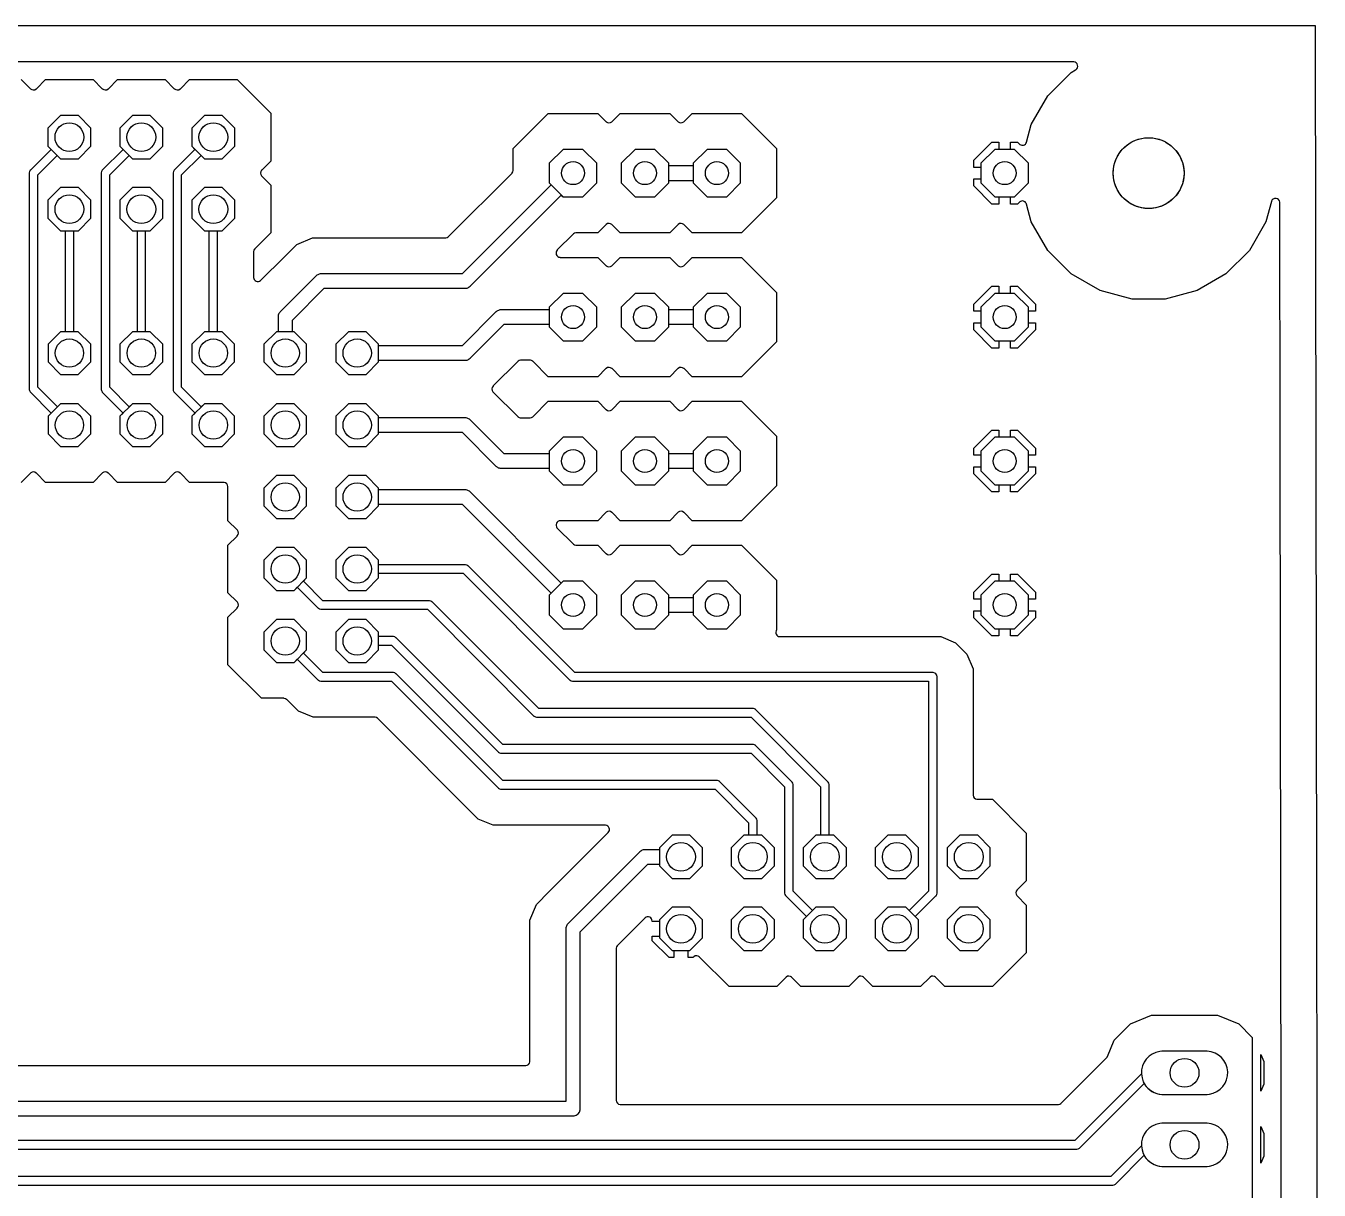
# Model space of a CAD drawing. Header units: millimetres. Extents: x -2.7 to 91.1, y 1.3 to 86.5.
# Drawn here: x 45.45 to 91.11, y 45.39 to 86.48 of the extents above; entities that cross this region are included whole.
import ezdxf

# ---------------------------------------------------------------- set-up
doc = ezdxf.new("R2010")
doc.units = ezdxf.units.MM

msp = doc.modelspace()

# ---------------------------------------------------------------- linework, layer by layer
at = {"layer": '16_copper'}
for points in [[(89.833, 5.709), (89.722, 80.236), (89.721, 80.247), (89.721, 80.258, 0.773609), (89.428, 80.291), (89.425, 80.284), (89.424, 80.282), (89.424, 80.28), (89.423, 80.276), (89.232, 79.564), (88.647, 78.551), (87.819, 77.723), (86.806, 77.138), (85.675, 76.835), (84.505, 76.835), (83.374, 77.138), (82.361, 77.723), (81.533, 78.551), (80.948, 79.564), (80.782, 80.184), (80.777, 80.196), (80.773, 80.208, 0.490285), (80.539, 80.263), (80.536, 80.26), (80.535, 80.259), (80.533, 80.258), (80.527, 80.252), (80.462, 80.188), (80.213, 80.188), (80.213, 80.442), (80.357, 80.442), (80.848, 80.933), (80.848, 81.627), (80.357, 82.118), (80.213, 82.118), (80.213, 82.372), (80.462, 82.372), (80.527, 82.308), (80.537, 82.3), (80.546, 82.291, 0.49028), (80.777, 82.361), (80.778, 82.365), (80.779, 82.366), (80.779, 82.368), (80.782, 82.376), (80.948, 82.996), (81.533, 84.009), (82.361, 84.837), (82.509, 84.923), (82.514, 84.926), (82.52, 84.929, 0.695633), (82.449, 85.206), (82.433, 85.207), (5.197, 85.207)], [(45.292, 84.582), (45.612, 84.261), (45.615, 84.259), (45.618, 84.256, 0.370187), (45.816, 84.251), (45.828, 84.261), (46.148, 84.582), (47.832, 84.582), (48.152, 84.261), (48.155, 84.259), (48.158, 84.256, 0.370187), (48.356, 84.251), (48.368, 84.261), (48.688, 84.582), (50.372, 84.582), (50.692, 84.261), (50.695, 84.259), (50.698, 84.256, 0.370187), (50.896, 84.251), (50.908, 84.261), (51.228, 84.582), (52.912, 84.582), (54.102, 83.392), (54.102, 81.708), (53.781, 81.388), (53.779, 81.385), (53.776, 81.382, 0.370187), (53.771, 81.184), (53.781, 81.172), (54.102, 80.852), (54.102, 79.168), (53.537, 78.603), (53.533, 78.599), (53.529, 78.595, 0.153125), (53.493, 78.511), (53.492, 78.496), (53.492, 77.606), (53.493, 77.604), (53.492, 77.602, 0.622974), (53.741, 77.487), (53.753, 77.498), (54.567, 78.312), (55.017, 78.762), (55.577, 78.994), (60.266, 78.994), (60.271, 78.995), (60.277, 78.994, 0.153128), (60.362, 79.028), (60.373, 79.039), (62.617, 81.282), (62.621, 81.287), (62.625, 81.291, 0.153125), (62.661, 81.375), (62.662, 81.39), (62.662, 82.153), (63.897, 83.388), (65.643, 83.388), (65.932, 83.099), (65.935, 83.097), (65.938, 83.094, 0.370187), (66.136, 83.089), (66.148, 83.099), (66.437, 83.388), (68.183, 83.388), (68.472, 83.099), (68.475, 83.097), (68.478, 83.094, 0.370187), (68.676, 83.089), (68.688, 83.099), (68.977, 83.388), (70.723, 83.388), (71.958, 82.153), (71.958, 80.407), (70.723, 79.172), (68.977, 79.172), (68.688, 79.461), (68.685, 79.463), (68.682, 79.466, 0.370187), (68.484, 79.471), (68.472, 79.461), (68.183, 79.172), (66.437, 79.172), (66.148, 79.461), (66.145, 79.463), (66.142, 79.466, 0.370187), (65.944, 79.471), (65.932, 79.461), (65.643, 79.172), (64.88, 79.172), (64.874, 79.171), (64.869, 79.171, 0.153128), (64.784, 79.138), (64.772, 79.127), (64.214, 78.568), (64.212, 78.567), (64.211, 78.566, 0.622974), (64.306, 78.309), (64.321, 78.308), (65.643, 78.308), (65.932, 78.019), (65.935, 78.017), (65.938, 78.014, 0.370187), (66.136, 78.009), (66.148, 78.019), (66.437, 78.308), (68.183, 78.308), (68.472, 78.019), (68.475, 78.017), (68.478, 78.014, 0.370187), (68.676, 78.009), (68.688, 78.019), (68.977, 78.308), (70.723, 78.308), (71.958, 77.073), (71.958, 75.327), (70.723, 74.092), (68.977, 74.092), (68.688, 74.381), (68.685, 74.383), (68.682, 74.386, 0.370187), (68.484, 74.391), (68.472, 74.381), (68.183, 74.092), (66.437, 74.092), (66.148, 74.381), (66.145, 74.383), (66.142, 74.386, 0.370187), (65.944, 74.391), (65.932, 74.381), (65.643, 74.092), (63.897, 74.092), (63.357, 74.631), (63.353, 74.635), (63.349, 74.639, 0.153125), (63.265, 74.675), (63.249, 74.676), (62.924, 74.676), (62.919, 74.675), (62.913, 74.676, 0.153128), (62.828, 74.642), (62.817, 74.631), (61.953, 73.768), (61.951, 73.765), (61.948, 73.762, 0.370187), (61.943, 73.564), (61.953, 73.552), (62.817, 72.689), (62.821, 72.685), (62.825, 72.681, 0.153125), (62.909, 72.645), (62.924, 72.644), (63.249, 72.644), (63.255, 72.645), (63.261, 72.644, 0.153128), (63.346, 72.678), (63.357, 72.689), (63.897, 73.228), (65.643, 73.228), (65.932, 72.939), (65.935, 72.937), (65.938, 72.934, 0.370187), (66.136, 72.929), (66.148, 72.939), (66.437, 73.228), (68.183, 73.228), (68.472, 72.939), (68.475, 72.937), (68.478, 72.934, 0.370187), (68.676, 72.929), (68.688, 72.939), (68.977, 73.228), (70.723, 73.228), (71.958, 71.993), (71.958, 70.247), (70.723, 69.012), (68.977, 69.012), (68.688, 69.301), (68.685, 69.303), (68.682, 69.306, 0.370187), (68.484, 69.311), (68.472, 69.301), (68.183, 69.012), (66.437, 69.012), (66.148, 69.301), (66.145, 69.303), (66.142, 69.306, 0.370187), (65.944, 69.311), (65.932, 69.301), (65.643, 69.012), (64.321, 69.012), (64.319, 69.012), (64.318, 69.012, 0.622974), (64.203, 68.763), (64.214, 68.752), (64.772, 68.193), (64.777, 68.189), (64.781, 68.185, 0.153125), (64.865, 68.149), (64.88, 68.148), (65.643, 68.148), (65.932, 67.859), (65.935, 67.857), (65.938, 67.854, 0.370187), (66.136, 67.849), (66.148, 67.859), (66.437, 68.148), (68.183, 68.148), (68.472, 67.859), (68.475, 67.857), (68.478, 67.854, 0.370187), (68.676, 67.849), (68.688, 67.859), (68.977, 68.148), (70.723, 68.148), (71.958, 66.913), (71.958, 65.163), (71.955, 65.159, 0.562975), (72.066, 64.923), (72.082, 64.922), (77.753, 64.922), (78.276, 64.706), (78.676, 64.306), (78.892, 63.783), (78.892, 59.334), (78.893, 59.331), (78.893, 59.327, 0.370187), (79.029, 59.183), (79.045, 59.182), (79.582, 59.182), (80.772, 57.992), (80.772, 56.308), (80.451, 55.988), (80.45, 55.986, 0.380847), (80.441, 55.784), (80.451, 55.772), (80.772, 55.452), (80.772, 53.768), (79.582, 52.578), (77.898, 52.578), (77.578, 52.899), (77.575, 52.901), (77.572, 52.904, 0.370187), (77.374, 52.909), (77.362, 52.899), (77.042, 52.578), (75.358, 52.578), (75.038, 52.899), (75.035, 52.901), (75.032, 52.904, 0.370187), (74.834, 52.909), (74.822, 52.899), (74.502, 52.578), (72.818, 52.578), (72.498, 52.899), (72.495, 52.901), (72.492, 52.904, 0.370187), (72.294, 52.909), (72.282, 52.899), (71.962, 52.578), (70.278, 52.578), (69.239, 53.617), (69.236, 53.619), (69.234, 53.622, 0.370183), (69.035, 53.627), (69.024, 53.617), (69.001, 53.594), (68.834, 53.594), (68.834, 53.848), (68.896, 53.848), (69.342, 54.294), (69.342, 54.926), (68.896, 55.372), (68.264, 55.372), (67.818, 54.926), (67.818, 54.864), (67.564, 54.864), (67.564, 54.881, 0.631683), (67.315, 54.999), (67.304, 54.989), (66.339, 54.023), (66.335, 54.019), (66.331, 54.015, 0.153125), (66.295, 53.931), (66.294, 53.916), (66.294, 48.565), (66.294, 48.561), (66.294, 48.557, 0.370187), (66.431, 48.413), (66.446, 48.412), (81.898, 48.412), (81.903, 48.413), (81.909, 48.413, 0.153128), (81.994, 48.447), (82.005, 48.457), (83.604, 50.055), (83.608, 50.06), (83.613, 50.065, 0.050691), (83.63, 50.09), (83.637, 50.105), (83.875, 50.681), (84.447, 51.253), (85.194, 51.562), (87.526, 51.562), (88.273, 51.253), (88.748, 50.778), (88.748, 40.662)], [(17.477, 49.784), (63.094, 49.784), (63.097, 49.784), (63.101, 49.784, 0.370187), (63.245, 49.921), (63.246, 49.936), (63.246, 54.913), (63.478, 55.473), (63.928, 55.923), (66.012, 58.007), (66.013, 58.009), (66.015, 58.01, 0.622974), (65.92, 58.267), (65.904, 58.268), (61.947, 58.268), (61.424, 58.484), (57.875, 62.033), (57.871, 62.037), (57.867, 62.041, 0.153125), (57.783, 62.077), (57.768, 62.078), (55.597, 62.078), (55.074, 62.294), (54.667, 62.701), (54.663, 62.705), (54.659, 62.709, 0.153125), (54.575, 62.745), (54.559, 62.746), (53.772, 62.746), (52.586, 63.932), (52.586, 65.608), (52.91, 65.932), (52.912, 65.935), (52.915, 65.938, 0.370187), (52.92, 66.136), (52.91, 66.148), (52.586, 66.472), (52.586, 68.148), (52.91, 68.472), (52.912, 68.475), (52.915, 68.478, 0.370187), (52.92, 68.676), (52.91, 68.688), (52.586, 69.012), (52.586, 70.214), (52.586, 70.217), (52.586, 70.221, 0.370187), (52.449, 70.365), (52.434, 70.366), (51.232, 70.366), (50.908, 70.69), (50.905, 70.692), (50.902, 70.695, 0.370187), (50.704, 70.7), (50.692, 70.69), (50.368, 70.366), (48.692, 70.366), (48.368, 70.69), (48.365, 70.692), (48.362, 70.695, 0.370187), (48.164, 70.7), (48.152, 70.69), (47.828, 70.366), (46.152, 70.366), (45.828, 70.69), (45.825, 70.692), (45.822, 70.695, 0.370187), (45.624, 70.7), (45.612, 70.69), (45.288, 70.366)], [(17.885, 48.006), (64.77, 48.006), (64.79, 48.008), (64.809, 48.009, 0.325016), (65.021, 48.22), (65.024, 48.26, 0.00044), (65.024, 48.26), (65.024, 54.505), (67.415, 56.896), (67.818, 56.896), (67.818, 56.834), (68.264, 56.388), (68.896, 56.388), (69.342, 56.834), (69.342, 57.466), (68.896, 57.912), (68.264, 57.912), (67.818, 57.466), (67.818, 57.404), (67.31, 57.404), (67.291, 57.402), (67.271, 57.401, 0.118891), (67.161, 57.356), (67.131, 57.33), (67.13, 57.33), (67.13, 57.33), (64.59, 54.79), (64.578, 54.775), (64.565, 54.76, 0.118893), (64.519, 54.65), (64.516, 54.61, 0.000218), (64.516, 54.61), (64.516, 48.514), (17.78, 48.514)], [(32.194, 46.838), (82.55, 46.838), (82.556, 46.838), (82.561, 46.838, 0.153128), (82.646, 46.872), (82.658, 46.882), (84.933, 49.158), (84.944, 49.138, 0.250487), (85.561, 48.768), (87.159, 48.768), (87.234, 48.775, 0.906347), (87.159, 50.292), (85.561, 50.292), (85.486, 50.285, 0.385742), (84.836, 49.493), (84.836, 49.492), (82.487, 47.142), (32.131, 47.142)], [(32.702, 45.568), (83.82, 45.568), (83.826, 45.568), (83.831, 45.568, 0.153128), (83.916, 45.602), (83.928, 45.612), (84.933, 46.618), (84.944, 46.598, 0.250487), (85.561, 46.228), (87.159, 46.228), (87.234, 46.235, 0.906347), (87.159, 47.752), (85.561, 47.752), (85.486, 47.745, 0.385742), (84.836, 46.953), (84.836, 46.952), (83.757, 45.872), (32.639, 45.872)]]:
    msp.add_lwpolyline(points, format="xyb", dxfattribs=at)
for points in [[(47.744, 72.078), (47.744, 72.702), (47.302, 73.144), (46.678, 73.144), (46.565, 73.031), (45.872, 73.723), (45.872, 81.217), (46.559, 81.903), (46.674, 81.788), (47.306, 81.788), (47.752, 82.234), (47.752, 82.866), (47.306, 83.312), (46.674, 83.312), (46.228, 82.866), (46.228, 82.234), (46.343, 82.119), (45.612, 81.388), (45.609, 81.383), (45.604, 81.379, 0.153125), (45.568, 81.296), (45.568, 81.28), (45.568, 73.66), (45.568, 73.654), (45.568, 73.649, 0.153128), (45.602, 73.564), (45.612, 73.552), (46.349, 72.815), (46.236, 72.702), (46.236, 72.078), (46.678, 71.636), (47.302, 71.636)], [(50.284, 72.078), (50.284, 72.702), (49.842, 73.144), (49.218, 73.144), (49.105, 73.031), (48.412, 73.723), (48.412, 81.217), (49.099, 81.903), (49.214, 81.788), (49.846, 81.788), (50.292, 82.234), (50.292, 82.866), (49.846, 83.312), (49.214, 83.312), (48.768, 82.866), (48.768, 82.234), (48.883, 82.119), (48.152, 81.388), (48.149, 81.383), (48.144, 81.379, 0.153125), (48.108, 81.296), (48.108, 81.28), (48.108, 73.66), (48.108, 73.654), (48.108, 73.649, 0.153128), (48.142, 73.564), (48.152, 73.552), (48.889, 72.815), (48.776, 72.702), (48.776, 72.078), (49.218, 71.636), (49.842, 71.636)], [(52.824, 72.078), (52.824, 72.702), (52.382, 73.144), (51.758, 73.144), (51.645, 73.031), (50.952, 73.723), (50.952, 81.217), (51.639, 81.903), (51.754, 81.788), (52.386, 81.788), (52.832, 82.234), (52.832, 82.866), (52.386, 83.312), (51.754, 83.312), (51.308, 82.866), (51.308, 82.234), (51.423, 82.119), (50.692, 81.388), (50.689, 81.383), (50.684, 81.379, 0.153125), (50.648, 81.296), (50.648, 81.28), (50.648, 73.66), (50.648, 73.654), (50.648, 73.649, 0.153128), (50.682, 73.564), (50.692, 73.552), (51.429, 72.815), (51.316, 72.702), (51.316, 72.078), (51.758, 71.636), (52.382, 71.636)], [(55.861, 77.722), (55.841, 77.721, 0.118891), (55.731, 77.676), (55.701, 77.65), (55.7, 77.65), (55.7, 77.65), (54.43, 76.38), (54.418, 76.365), (54.405, 76.35, 0.118893), (54.359, 76.24), (54.356, 76.2, 0.000218), (54.356, 76.2), (54.356, 75.684), (54.298, 75.684), (53.856, 75.242), (53.856, 74.618), (54.298, 74.176), (54.922, 74.176), (55.364, 74.618), (55.364, 75.242), (54.922, 75.684), (54.864, 75.684), (54.864, 76.095), (55.985, 77.216), (60.96, 77.216), (60.979, 77.218), (60.999, 77.219, 0.118891), (61.109, 77.264), (61.139, 77.29), (61.14, 77.29), (61.14, 77.29), (64.357, 80.508), (64.423, 80.442), (65.117, 80.442), (65.608, 80.933), (65.608, 81.627), (65.117, 82.118), (64.423, 82.118), (63.932, 81.627), (63.932, 80.933), (63.998, 80.867), (60.855, 77.724), (55.88, 77.724)], [(62.211, 76.452), (62.191, 76.451, 0.118891), (62.081, 76.406), (62.051, 76.38), (62.05, 76.38), (62.05, 76.38), (60.855, 75.184), (57.904, 75.184), (57.904, 75.242), (57.462, 75.684), (56.838, 75.684), (56.396, 75.242), (56.396, 74.618), (56.838, 74.176), (57.462, 74.176), (57.904, 74.618), (57.904, 74.676), (60.96, 74.676), (60.979, 74.678), (60.999, 74.679, 0.118891), (61.109, 74.724), (61.139, 74.75), (61.14, 74.75), (61.14, 74.75), (62.335, 75.946), (63.932, 75.946), (63.932, 75.853), (64.423, 75.362), (65.117, 75.362), (65.608, 75.853), (65.608, 76.547), (65.117, 77.038), (64.423, 77.038), (63.932, 76.547), (63.932, 76.454), (62.23, 76.454)], [(65.608, 70.773), (65.608, 71.467), (65.117, 71.958), (64.423, 71.958), (63.932, 71.467), (63.932, 71.374), (62.335, 71.374), (61.14, 72.57), (61.125, 72.582), (61.11, 72.595, 0.118893), (61, 72.641), (60.96, 72.644, 0.000218), (60.96, 72.644), (57.904, 72.644), (57.904, 72.702), (57.462, 73.144), (56.838, 73.144), (56.396, 72.702), (56.396, 72.078), (56.838, 71.636), (57.462, 71.636), (57.904, 72.078), (57.904, 72.136), (60.855, 72.136), (62.05, 70.94), (62.065, 70.928), (62.08, 70.915, 0.118893), (62.19, 70.869), (62.23, 70.866, 0.000218), (62.23, 70.866), (63.932, 70.866), (63.932, 70.773), (64.423, 70.282), (65.117, 70.282)], [(65.608, 65.693), (65.608, 66.387), (65.117, 66.878), (64.423, 66.878), (64.357, 66.812), (61.14, 70.03), (61.125, 70.042), (61.11, 70.055, 0.118893), (61, 70.101), (60.96, 70.104, 0.000218), (60.96, 70.104), (57.904, 70.104), (57.904, 70.162), (57.462, 70.604), (56.838, 70.604), (56.396, 70.162), (56.396, 69.538), (56.838, 69.096), (57.462, 69.096), (57.904, 69.538), (57.904, 69.596), (60.855, 69.596), (63.998, 66.453), (63.932, 66.387), (63.932, 65.693), (64.423, 65.202), (65.117, 65.202)], [(74.422, 56.834), (74.422, 57.466), (73.976, 57.912), (73.812, 57.912), (73.812, 59.69), (73.812, 59.696), (73.812, 59.701, 0.153128), (73.778, 59.786), (73.768, 59.798), (71.228, 62.338), (71.223, 62.341), (71.219, 62.346, 0.153125), (71.136, 62.382), (71.12, 62.382), (63.563, 62.382), (59.798, 66.148), (59.793, 66.151), (59.789, 66.156, 0.153125), (59.706, 66.192), (59.69, 66.192), (55.943, 66.192), (55.251, 66.885), (55.364, 66.998), (55.364, 67.622), (54.922, 68.064), (54.298, 68.064), (53.856, 67.622), (53.856, 66.998), (54.298, 66.556), (54.922, 66.556), (55.035, 66.669), (55.772, 65.932), (55.777, 65.929), (55.781, 65.924, 0.153125), (55.864, 65.888), (55.88, 65.888), (59.627, 65.888), (63.392, 62.122), (63.397, 62.119), (63.401, 62.114, 0.153125), (63.484, 62.078), (63.5, 62.078), (71.057, 62.078), (73.508, 59.627), (73.508, 57.912), (73.344, 57.912), (72.898, 57.466), (72.898, 56.834), (73.344, 56.388), (73.976, 56.388)], [(76.962, 54.294), (76.962, 54.926), (76.847, 55.041), (77.578, 55.772), (77.581, 55.777), (77.586, 55.781, 0.153125), (77.622, 55.864), (77.622, 55.88), (77.622, 63.5), (77.622, 63.504), (77.622, 63.508, 0.370187), (77.486, 63.652), (77.47, 63.652), (64.833, 63.652), (61.068, 67.418), (61.063, 67.421), (61.059, 67.426, 0.153125), (60.976, 67.462), (60.96, 67.462), (57.904, 67.462), (57.904, 67.622), (57.462, 68.064), (56.838, 68.064), (56.396, 67.622), (56.396, 66.998), (56.838, 66.556), (57.462, 66.556), (57.904, 66.998), (57.904, 67.158), (60.897, 67.158), (64.662, 63.392), (64.667, 63.389), (64.671, 63.384, 0.153125), (64.754, 63.348), (64.77, 63.348), (77.318, 63.348), (77.318, 55.943), (76.631, 55.257), (76.516, 55.372), (75.884, 55.372), (75.438, 54.926), (75.438, 54.294), (75.884, 53.848), (76.516, 53.848)], [(71.882, 56.834), (71.882, 57.466), (71.436, 57.912), (71.272, 57.912), (71.272, 58.42), (71.272, 58.426), (71.272, 58.431, 0.153128), (71.238, 58.516), (71.228, 58.528), (69.958, 59.798), (69.953, 59.801), (69.949, 59.806, 0.153125), (69.866, 59.842), (69.85, 59.842), (62.293, 59.842), (58.528, 63.608), (58.523, 63.611), (58.519, 63.616, 0.153125), (58.436, 63.652), (58.42, 63.652), (55.943, 63.652), (55.251, 64.345), (55.364, 64.458), (55.364, 65.082), (54.922, 65.524), (54.298, 65.524), (53.856, 65.082), (53.856, 64.458), (54.298, 64.016), (54.922, 64.016), (55.035, 64.129), (55.772, 63.392), (55.777, 63.389), (55.781, 63.384, 0.153125), (55.864, 63.348), (55.88, 63.348), (58.357, 63.348), (62.122, 59.582), (62.127, 59.579), (62.131, 59.574, 0.153125), (62.214, 59.538), (62.23, 59.538), (69.787, 59.538), (70.968, 58.357), (70.968, 57.912), (70.804, 57.912), (70.358, 57.466), (70.358, 56.834), (70.804, 56.388), (71.436, 56.388)], [(74.422, 54.294), (74.422, 54.926), (73.976, 55.372), (73.344, 55.372), (73.229, 55.257), (72.542, 55.943), (72.542, 59.69), (72.542, 59.696), (72.542, 59.701, 0.153128), (72.508, 59.786), (72.498, 59.798), (71.228, 61.068), (71.223, 61.071), (71.219, 61.076, 0.153125), (71.136, 61.112), (71.12, 61.112), (62.293, 61.112), (58.528, 64.878), (58.523, 64.881), (58.519, 64.886, 0.153125), (58.436, 64.922), (58.42, 64.922), (57.904, 64.922), (57.904, 65.082), (57.462, 65.524), (56.838, 65.524), (56.396, 65.082), (56.396, 64.458), (56.838, 64.016), (57.462, 64.016), (57.904, 64.458), (57.904, 64.618), (58.357, 64.618), (62.122, 60.852), (62.127, 60.849), (62.131, 60.844, 0.153125), (62.214, 60.808), (62.23, 60.808), (71.057, 60.808), (72.238, 59.627), (72.238, 55.88), (72.238, 55.874), (72.238, 55.869, 0.153128), (72.272, 55.784), (72.282, 55.772), (73.013, 55.041), (72.898, 54.926), (72.898, 54.294), (73.344, 53.848), (73.976, 53.848)]]:
    msp.add_lwpolyline(points, format="xyb", close=True, dxfattribs=at)
for points in [[(78.918, 81.483), (78.918, 81.732), (79.558, 82.372), (79.807, 82.372), (79.807, 82.118), (79.663, 82.118), (79.172, 81.627), (79.172, 81.483)], [(68.148, 80.933), (68.148, 81.026), (69.012, 81.026), (69.012, 80.933), (69.503, 80.442), (70.197, 80.442), (70.688, 80.933), (70.688, 81.627), (70.197, 82.118), (69.503, 82.118), (69.012, 81.627), (69.012, 81.534), (68.148, 81.534), (68.148, 81.627), (67.657, 82.118), (66.963, 82.118), (66.472, 81.627), (66.472, 80.933), (66.963, 80.442), (67.657, 80.442)], [(79.558, 80.188), (78.918, 80.828), (78.918, 81.077), (79.172, 81.077), (79.172, 80.933), (79.663, 80.442), (79.807, 80.442), (79.807, 80.188)], [(47.744, 74.618), (47.744, 75.242), (47.302, 75.684), (47.142, 75.684), (47.142, 79.248), (47.306, 79.248), (47.752, 79.694), (47.752, 80.326), (47.306, 80.772), (46.674, 80.772), (46.228, 80.326), (46.228, 79.694), (46.674, 79.248), (46.838, 79.248), (46.838, 75.684), (46.678, 75.684), (46.236, 75.242), (46.236, 74.618), (46.678, 74.176), (47.302, 74.176)], [(50.284, 74.618), (50.284, 75.242), (49.842, 75.684), (49.682, 75.684), (49.682, 79.248), (49.846, 79.248), (50.292, 79.694), (50.292, 80.326), (49.846, 80.772), (49.214, 80.772), (48.768, 80.326), (48.768, 79.694), (49.214, 79.248), (49.378, 79.248), (49.378, 75.684), (49.218, 75.684), (48.776, 75.242), (48.776, 74.618), (49.218, 74.176), (49.842, 74.176)], [(52.824, 74.618), (52.824, 75.242), (52.382, 75.684), (52.222, 75.684), (52.222, 79.248), (52.386, 79.248), (52.832, 79.694), (52.832, 80.326), (52.386, 80.772), (51.754, 80.772), (51.308, 80.326), (51.308, 79.694), (51.754, 79.248), (51.918, 79.248), (51.918, 75.684), (51.758, 75.684), (51.316, 75.242), (51.316, 74.618), (51.758, 74.176), (52.382, 74.176)], [(78.918, 76.403), (78.918, 76.652), (79.558, 77.292), (79.807, 77.292), (79.807, 77.038), (79.663, 77.038), (79.172, 76.547), (79.172, 76.403)], [(80.848, 76.403), (80.848, 76.547), (80.357, 77.038), (80.213, 77.038), (80.213, 77.292), (80.462, 77.292), (81.102, 76.652), (81.102, 76.403)], [(68.148, 75.853), (68.148, 75.946), (69.012, 75.946), (69.012, 75.853), (69.503, 75.362), (70.197, 75.362), (70.688, 75.853), (70.688, 76.547), (70.197, 77.038), (69.503, 77.038), (69.012, 76.547), (69.012, 76.454), (68.148, 76.454), (68.148, 76.547), (67.657, 77.038), (66.963, 77.038), (66.472, 76.547), (66.472, 75.853), (66.963, 75.362), (67.657, 75.362)], [(79.558, 75.108), (78.918, 75.748), (78.918, 75.997), (79.172, 75.997), (79.172, 75.853), (79.663, 75.362), (79.807, 75.362), (79.807, 75.108)], [(80.213, 75.108), (80.213, 75.362), (80.357, 75.362), (80.848, 75.853), (80.848, 75.997), (81.102, 75.997), (81.102, 75.748), (80.462, 75.108)], [(55.364, 72.078), (55.364, 72.702), (54.922, 73.144), (54.298, 73.144), (53.856, 72.702), (53.856, 72.078), (54.298, 71.636), (54.922, 71.636)], [(78.918, 71.323), (78.918, 71.572), (79.558, 72.212), (79.807, 72.212), (79.807, 71.958), (79.663, 71.958), (79.172, 71.467), (79.172, 71.323)], [(80.848, 71.323), (80.848, 71.467), (80.357, 71.958), (80.213, 71.958), (80.213, 72.212), (80.462, 72.212), (81.102, 71.572), (81.102, 71.323)], [(68.148, 70.773), (68.148, 70.866), (69.012, 70.866), (69.012, 70.773), (69.503, 70.282), (70.197, 70.282), (70.688, 70.773), (70.688, 71.467), (70.197, 71.958), (69.503, 71.958), (69.012, 71.467), (69.012, 71.374), (68.148, 71.374), (68.148, 71.467), (67.657, 71.958), (66.963, 71.958), (66.472, 71.467), (66.472, 70.773), (66.963, 70.282), (67.657, 70.282)], [(79.558, 70.028), (78.918, 70.668), (78.918, 70.917), (79.172, 70.917), (79.172, 70.773), (79.663, 70.282), (79.807, 70.282), (79.807, 70.028)], [(80.213, 70.028), (80.213, 70.282), (80.357, 70.282), (80.848, 70.773), (80.848, 70.917), (81.102, 70.917), (81.102, 70.668), (80.462, 70.028)], [(55.364, 69.538), (55.364, 70.162), (54.922, 70.604), (54.298, 70.604), (53.856, 70.162), (53.856, 69.538), (54.298, 69.096), (54.922, 69.096)], [(78.918, 66.243), (78.918, 66.492), (79.558, 67.132), (79.807, 67.132), (79.807, 66.878), (79.663, 66.878), (79.172, 66.387), (79.172, 66.243)], [(80.848, 66.243), (80.848, 66.387), (80.357, 66.878), (80.213, 66.878), (80.213, 67.132), (80.462, 67.132), (81.102, 66.492), (81.102, 66.243)], [(68.148, 65.693), (68.148, 65.786), (69.012, 65.786), (69.012, 65.693), (69.503, 65.202), (70.197, 65.202), (70.688, 65.693), (70.688, 66.387), (70.197, 66.878), (69.503, 66.878), (69.012, 66.387), (69.012, 66.294), (68.148, 66.294), (68.148, 66.387), (67.657, 66.878), (66.963, 66.878), (66.472, 66.387), (66.472, 65.693), (66.963, 65.202), (67.657, 65.202)], [(79.558, 64.948), (78.918, 65.588), (78.918, 65.837), (79.172, 65.837), (79.172, 65.693), (79.663, 65.202), (79.807, 65.202), (79.807, 64.948)], [(80.213, 64.948), (80.213, 65.202), (80.357, 65.202), (80.848, 65.693), (80.848, 65.837), (81.102, 65.837), (81.102, 65.588), (80.462, 64.948)], [(76.962, 56.834), (76.962, 57.466), (76.516, 57.912), (75.884, 57.912), (75.438, 57.466), (75.438, 56.834), (75.884, 56.388), (76.516, 56.388)], [(79.502, 56.834), (79.502, 57.466), (79.056, 57.912), (78.424, 57.912), (77.978, 57.466), (77.978, 56.834), (78.424, 56.388), (79.056, 56.388)], [(71.882, 54.294), (71.882, 54.926), (71.436, 55.372), (70.804, 55.372), (70.358, 54.926), (70.358, 54.294), (70.804, 53.848), (71.436, 53.848)], [(79.502, 54.294), (79.502, 54.926), (79.056, 55.372), (78.424, 55.372), (77.978, 54.926), (77.978, 54.294), (78.424, 53.848), (79.056, 53.848)], [(68.159, 53.594), (67.564, 54.189), (67.564, 54.356), (67.818, 54.356), (67.818, 54.294), (68.264, 53.848), (68.326, 53.848), (68.326, 53.594)], [(89.052, 50.179), (89.154, 49.934), (89.154, 49.126), (89.052, 48.881)], [(89.052, 47.639), (89.154, 47.394), (89.154, 46.586), (89.052, 46.341)]]:
    msp.add_lwpolyline(points, close=True, dxfattribs=at)
at = {"layer": '1_copper'}
for points in [[(47.752, 82.234), (47.752, 82.866), (47.306, 83.312), (46.674, 83.312), (46.228, 82.866), (46.228, 82.234), (46.674, 81.788), (47.306, 81.788)], [(50.292, 82.234), (50.292, 82.866), (49.846, 83.312), (49.214, 83.312), (48.768, 82.866), (48.768, 82.234), (49.214, 81.788), (49.846, 81.788)], [(52.832, 82.234), (52.832, 82.866), (52.386, 83.312), (51.754, 83.312), (51.308, 82.866), (51.308, 82.234), (51.754, 81.788), (52.386, 81.788)], [(65.608, 80.933), (65.608, 81.627), (65.117, 82.118), (64.423, 82.118), (63.932, 81.627), (63.932, 80.933), (64.423, 80.442), (65.117, 80.442)], [(68.148, 80.933), (68.148, 81.627), (67.657, 82.118), (66.963, 82.118), (66.472, 81.627), (66.472, 80.933), (66.963, 80.442), (67.657, 80.442)], [(70.688, 80.933), (70.688, 81.627), (70.197, 82.118), (69.503, 82.118), (69.012, 81.627), (69.012, 80.933), (69.503, 80.442), (70.197, 80.442)], [(80.848, 80.933), (80.848, 81.627), (80.357, 82.118), (79.663, 82.118), (79.172, 81.627), (79.172, 80.933), (79.663, 80.442), (80.357, 80.442)], [(47.752, 79.694), (47.752, 80.326), (47.306, 80.772), (46.674, 80.772), (46.228, 80.326), (46.228, 79.694), (46.674, 79.248), (47.306, 79.248)], [(50.292, 79.694), (50.292, 80.326), (49.846, 80.772), (49.214, 80.772), (48.768, 80.326), (48.768, 79.694), (49.214, 79.248), (49.846, 79.248)], [(52.832, 79.694), (52.832, 80.326), (52.386, 80.772), (51.754, 80.772), (51.308, 80.326), (51.308, 79.694), (51.754, 79.248), (52.386, 79.248)], [(65.608, 75.853), (65.608, 76.547), (65.117, 77.038), (64.423, 77.038), (63.932, 76.547), (63.932, 75.853), (64.423, 75.362), (65.117, 75.362)], [(68.148, 75.853), (68.148, 76.547), (67.657, 77.038), (66.963, 77.038), (66.472, 76.547), (66.472, 75.853), (66.963, 75.362), (67.657, 75.362)], [(70.688, 75.853), (70.688, 76.547), (70.197, 77.038), (69.503, 77.038), (69.012, 76.547), (69.012, 75.853), (69.503, 75.362), (70.197, 75.362)], [(80.848, 75.853), (80.848, 76.547), (80.357, 77.038), (79.663, 77.038), (79.172, 76.547), (79.172, 75.853), (79.663, 75.362), (80.357, 75.362)], [(47.744, 74.618), (47.744, 75.242), (47.302, 75.684), (46.678, 75.684), (46.236, 75.242), (46.236, 74.618), (46.678, 74.176), (47.302, 74.176)], [(50.284, 74.618), (50.284, 75.242), (49.842, 75.684), (49.218, 75.684), (48.776, 75.242), (48.776, 74.618), (49.218, 74.176), (49.842, 74.176)], [(52.824, 74.618), (52.824, 75.242), (52.382, 75.684), (51.758, 75.684), (51.316, 75.242), (51.316, 74.618), (51.758, 74.176), (52.382, 74.176)], [(55.364, 74.618), (55.364, 75.242), (54.922, 75.684), (54.298, 75.684), (53.856, 75.242), (53.856, 74.618), (54.298, 74.176), (54.922, 74.176)], [(57.904, 74.618), (57.904, 75.242), (57.462, 75.684), (56.838, 75.684), (56.396, 75.242), (56.396, 74.618), (56.838, 74.176), (57.462, 74.176)], [(47.744, 72.078), (47.744, 72.702), (47.302, 73.144), (46.678, 73.144), (46.236, 72.702), (46.236, 72.078), (46.678, 71.636), (47.302, 71.636)], [(50.284, 72.078), (50.284, 72.702), (49.842, 73.144), (49.218, 73.144), (48.776, 72.702), (48.776, 72.078), (49.218, 71.636), (49.842, 71.636)], [(52.824, 72.078), (52.824, 72.702), (52.382, 73.144), (51.758, 73.144), (51.316, 72.702), (51.316, 72.078), (51.758, 71.636), (52.382, 71.636)], [(55.364, 72.078), (55.364, 72.702), (54.922, 73.144), (54.298, 73.144), (53.856, 72.702), (53.856, 72.078), (54.298, 71.636), (54.922, 71.636)], [(57.904, 72.078), (57.904, 72.702), (57.462, 73.144), (56.838, 73.144), (56.396, 72.702), (56.396, 72.078), (56.838, 71.636), (57.462, 71.636)], [(65.608, 70.773), (65.608, 71.467), (65.117, 71.958), (64.423, 71.958), (63.932, 71.467), (63.932, 70.773), (64.423, 70.282), (65.117, 70.282)], [(68.148, 70.773), (68.148, 71.467), (67.657, 71.958), (66.963, 71.958), (66.472, 71.467), (66.472, 70.773), (66.963, 70.282), (67.657, 70.282)], [(70.688, 70.773), (70.688, 71.467), (70.197, 71.958), (69.503, 71.958), (69.012, 71.467), (69.012, 70.773), (69.503, 70.282), (70.197, 70.282)], [(80.848, 70.773), (80.848, 71.467), (80.357, 71.958), (79.663, 71.958), (79.172, 71.467), (79.172, 70.773), (79.663, 70.282), (80.357, 70.282)], [(55.364, 69.538), (55.364, 70.162), (54.922, 70.604), (54.298, 70.604), (53.856, 70.162), (53.856, 69.538), (54.298, 69.096), (54.922, 69.096)], [(57.904, 69.538), (57.904, 70.162), (57.462, 70.604), (56.838, 70.604), (56.396, 70.162), (56.396, 69.538), (56.838, 69.096), (57.462, 69.096)], [(55.364, 66.998), (55.364, 67.622), (54.922, 68.064), (54.298, 68.064), (53.856, 67.622), (53.856, 66.998), (54.298, 66.556), (54.922, 66.556)], [(57.904, 66.998), (57.904, 67.622), (57.462, 68.064), (56.838, 68.064), (56.396, 67.622), (56.396, 66.998), (56.838, 66.556), (57.462, 66.556)], [(65.608, 65.693), (65.608, 66.387), (65.117, 66.878), (64.423, 66.878), (63.932, 66.387), (63.932, 65.693), (64.423, 65.202), (65.117, 65.202)], [(68.148, 65.693), (68.148, 66.387), (67.657, 66.878), (66.963, 66.878), (66.472, 66.387), (66.472, 65.693), (66.963, 65.202), (67.657, 65.202)], [(70.688, 65.693), (70.688, 66.387), (70.197, 66.878), (69.503, 66.878), (69.012, 66.387), (69.012, 65.693), (69.503, 65.202), (70.197, 65.202)], [(80.848, 65.693), (80.848, 66.387), (80.357, 66.878), (79.663, 66.878), (79.172, 66.387), (79.172, 65.693), (79.663, 65.202), (80.357, 65.202)], [(55.364, 64.458), (55.364, 65.082), (54.922, 65.524), (54.298, 65.524), (53.856, 65.082), (53.856, 64.458), (54.298, 64.016), (54.922, 64.016)], [(57.904, 64.458), (57.904, 65.082), (57.462, 65.524), (56.838, 65.524), (56.396, 65.082), (56.396, 64.458), (56.838, 64.016), (57.462, 64.016)], [(69.342, 56.834), (69.342, 57.466), (68.896, 57.912), (68.264, 57.912), (67.818, 57.466), (67.818, 56.834), (68.264, 56.388), (68.896, 56.388)], [(71.882, 56.834), (71.882, 57.466), (71.436, 57.912), (70.804, 57.912), (70.358, 57.466), (70.358, 56.834), (70.804, 56.388), (71.436, 56.388)], [(74.422, 56.834), (74.422, 57.466), (73.976, 57.912), (73.344, 57.912), (72.898, 57.466), (72.898, 56.834), (73.344, 56.388), (73.976, 56.388)], [(76.962, 56.834), (76.962, 57.466), (76.516, 57.912), (75.884, 57.912), (75.438, 57.466), (75.438, 56.834), (75.884, 56.388), (76.516, 56.388)], [(79.502, 56.834), (79.502, 57.466), (79.056, 57.912), (78.424, 57.912), (77.978, 57.466), (77.978, 56.834), (78.424, 56.388), (79.056, 56.388)], [(69.342, 54.294), (69.342, 54.926), (68.896, 55.372), (68.264, 55.372), (67.818, 54.926), (67.818, 54.294), (68.264, 53.848), (68.896, 53.848)], [(71.882, 54.294), (71.882, 54.926), (71.436, 55.372), (70.804, 55.372), (70.358, 54.926), (70.358, 54.294), (70.804, 53.848), (71.436, 53.848)], [(74.422, 54.294), (74.422, 54.926), (73.976, 55.372), (73.344, 55.372), (72.898, 54.926), (72.898, 54.294), (73.344, 53.848), (73.976, 53.848)], [(76.962, 54.294), (76.962, 54.926), (76.516, 55.372), (75.884, 55.372), (75.438, 54.926), (75.438, 54.294), (75.884, 53.848), (76.516, 53.848)], [(79.502, 54.294), (79.502, 54.926), (79.056, 55.372), (78.424, 55.372), (77.978, 54.926), (77.978, 54.294), (78.424, 53.848), (79.056, 53.848)]]:
    msp.add_lwpolyline(points, close=True, dxfattribs=at)
for points in [[(87.234, 48.775, 0.906347), (87.159, 50.292), (85.561, 50.292), (85.486, 50.285, 0.906347), (85.561, 48.768), (87.159, 48.768)], [(87.234, 46.235, 0.906347), (87.159, 47.752), (85.561, 47.752), (85.486, 47.745, 0.906347), (85.561, 46.228), (87.159, 46.228)]]:
    msp.add_lwpolyline(points, format="xyb", close=True, dxfattribs=at)
at = {"layer": 'drills_NPTH'}
msp.add_circle((85.09, 81.28), 1.25, dxfattribs=at)
at = {"layer": 'drills_PTH'}
for centre, radius in [((46.99, 82.55), 0.508), ((49.53, 82.55), 0.508), ((52.07, 82.55), 0.508), ((64.77, 81.28), 0.406), ((67.31, 81.28), 0.406), ((69.85, 81.28), 0.406), ((80.01, 81.28), 0.406), ((46.99, 80.01), 0.508), ((49.53, 80.01), 0.508), ((52.07, 80.01), 0.508), ((64.77, 76.2), 0.406), ((67.31, 76.2), 0.406), ((69.85, 76.2), 0.406), ((80.01, 76.2), 0.406), ((46.99, 74.93), 0.5), ((49.53, 74.93), 0.5), ((52.07, 74.93), 0.5), ((54.61, 74.93), 0.5), ((57.15, 74.93), 0.5), ((46.99, 72.39), 0.5), ((49.53, 72.39), 0.5), ((52.07, 72.39), 0.5), ((54.61, 72.39), 0.5), ((57.15, 72.39), 0.5), ((64.77, 71.12), 0.406), ((67.31, 71.12), 0.406), ((69.85, 71.12), 0.406), ((80.01, 71.12), 0.406), ((54.61, 69.85), 0.5), ((57.15, 69.85), 0.5), ((54.61, 67.31), 0.5), ((57.15, 67.31), 0.5), ((64.77, 66.04), 0.406), ((67.31, 66.04), 0.406), ((69.85, 66.04), 0.406), ((80.01, 66.04), 0.406), ((54.61, 64.77), 0.5), ((57.15, 64.77), 0.5), ((68.58, 57.15), 0.508), ((71.12, 57.15), 0.508), ((73.66, 57.15), 0.508), ((76.2, 57.15), 0.508), ((78.74, 57.15), 0.508), ((68.58, 54.61), 0.508), ((71.12, 54.61), 0.508), ((73.66, 54.61), 0.508), ((76.2, 54.61), 0.508), ((78.74, 54.61), 0.508), ((86.36, 49.53), 0.508), ((86.36, 46.99), 0.508)]:
    msp.add_circle(centre, radius, dxfattribs=at)
at = {"layer": 'holes'}
msp.add_lwpolyline([(86.34, 81.231), (86.332, 81.133), (86.317, 81.036), (86.294, 80.94), (86.264, 80.847), (86.226, 80.756), (86.181, 80.669), (86.13, 80.585), (86.072, 80.506), (86.009, 80.431), (85.939, 80.361), (85.864, 80.298), (85.785, 80.24), (85.701, 80.189), (85.614, 80.144), (85.523, 80.106), (85.43, 80.076), (85.334, 80.053), (85.237, 80.038), (85.139, 80.03), (85.041, 80.03), (84.943, 80.038), (84.846, 80.053), (84.75, 80.076), (84.657, 80.106), (84.566, 80.144), (84.479, 80.189), (84.395, 80.24), (84.316, 80.298), (84.241, 80.361), (84.171, 80.431), (84.108, 80.506), (84.05, 80.585), (83.999, 80.669), (83.954, 80.756), (83.916, 80.847), (83.886, 80.94), (83.863, 81.036), (83.848, 81.133), (83.84, 81.231), (83.84, 81.329), (83.848, 81.427), (83.863, 81.524), (83.886, 81.62), (83.916, 81.713), (83.954, 81.804), (83.999, 81.891), (84.05, 81.975), (84.108, 82.054), (84.171, 82.129), (84.241, 82.199), (84.316, 82.262), (84.395, 82.32), (84.479, 82.371), (84.566, 82.416), (84.657, 82.454), (84.75, 82.484), (84.846, 82.507), (84.943, 82.522), (85.041, 82.53), (85.139, 82.53), (85.237, 82.522), (85.334, 82.507), (85.43, 82.484), (85.523, 82.454), (85.614, 82.416), (85.701, 82.371), (85.785, 82.32), (85.864, 82.262), (85.939, 82.199), (86.009, 82.129), (86.072, 82.054), (86.13, 81.975), (86.181, 81.891), (86.226, 81.804), (86.264, 81.713), (86.294, 81.62), (86.317, 81.524), (86.332, 81.427), (86.34, 81.329), (86.34, 81.231)], close=True, dxfattribs=at)
at = {"layer": 'outline'}
msp.add_lwpolyline([(-2.667, 86.477), (-2.54, 1.27), (91.11, 1.27), (90.983, 86.477), (-2.667, 86.477)], close=True, dxfattribs=at)

doc.saveas('drawing.dxf')
